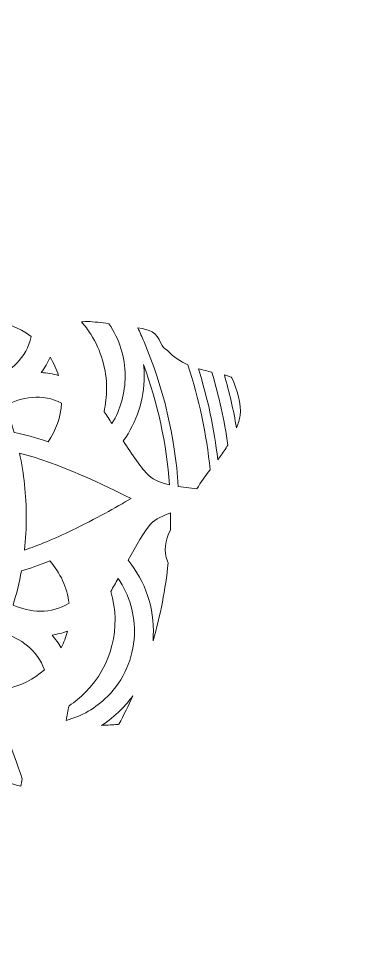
# Model space of a CAD drawing. Header units: millimetres. Extents: x -1844 to 2932, y -490 to 399.
# Drawn here: x 1412.1 to 1514.1, y -307.3 to -21.7 of the extents above; entities that cross this region are included whole.
import ezdxf

# ---------------------------------------------------------------- set-up
doc = ezdxf.new("R2010")
doc.units = ezdxf.units.MM
doc.header["$MEASUREMENT"] = 0
doc.layers.add('Layer 5', color=7, linetype='Continuous')

msp = doc.modelspace()

# ---------------------------------------------------------------- linework, layer by layer
at = {"layer": 'Layer 5', "lineweight": 0}
for points, knots in [([(1650.21, 377.4), (1649.96, 377.5), (1649.7, 377.58), (1649.43, 377.65), (1606.76, 391.27), (1561.29, 398.64), (1514.1, 398.64), (1268.61, 398.64), (1069.6, 199.63), (1069.6, -45.86), (1069.6, -291.35), (1268.61, -490.36), (1514.1, -490.36), (1759.59, -490.36), (1958.6, -291.35), (1958.6, -45.86), (1958.6, 152.15), (1829.12, 319.91), (1650.21, 377.4)], [0, 0, 0, 0, 1, 1, 1, 2, 2, 2, 3, 3, 3, 4, 4, 4, 5, 5, 5, 6, 6, 6, 6]), ([(1404.07, -131.17), (1402.45, -128.09), (1400.65, -125.1), (1398.66, -122.21), (1400.08, -119.76), (1401.5, -116.88), (1402.92, -113.57), (1407.57, -113.8), (1412.12, -115.46), (1415.84, -118.27), (1414.5, -124.76), (1409.41, -129.14), (1404.07, -131.17)], [0, 0, 0, 0, 1, 1, 1, 2, 2, 2, 3, 3, 3, 4, 4, 4, 4]), ([(1433.07, -113.72), (1435.02, -113.82), (1437.08, -114.03), (1439.5, -114.4), (1442.7, -119.06), (1444.44, -124.58), (1444.44, -130.3), (1444.44, -135.43), (1443.06, -140.42), (1440.42, -144.78), (1439.65, -143.6), (1438.81, -142.33), (1438.01, -141.16), (1438.53, -138.87), (1438.8, -136.52), (1438.8, -134.17), (1438.8, -128.27), (1437.13, -122.52), (1433.96, -117.56), (1433.12, -116.25), (1432.19, -115.01), (1431.17, -113.85), (1431.84, -113.75), (1432.48, -113.7), (1433.07, -113.72)], [0, 0, 0, 0, 1, 1, 1, 2, 2, 2, 3, 3, 3, 4, 4, 4, 5, 5, 5, 6, 6, 6, 7, 7, 7, 8, 8, 8, 8]), ([(1466.24, -164.61), (1466.24, -164.61), (1460.61, -163.91), (1460.61, -163.91), (1459.61, -148.7), (1456.11, -133.92), (1450.17, -119.88), (1449.57, -118.45), (1448.94, -117.04), (1448.3, -115.65), (1451.86, -116.14), (1454.06, -116.99), (1455.31, -120.33), (1455.7, -121.38), (1456.49, -121.97), (1457.01, -122.36), (1457.11, -122.44), (1457.26, -122.55), (1457.3, -122.59), (1459.19, -124.57), (1461.29, -125.91), (1463.51, -126.9), (1466.95, -137.25), (1469.21, -147.92), (1470.25, -158.82), (1468.84, -160.66), (1467.43, -162.55), (1466.24, -164.61)], [0, 0, 0, 0, 1, 1, 1, 2, 2, 2, 3, 3, 3, 4, 4, 4, 5, 5, 5, 6, 6, 6, 7, 7, 7, 8, 8, 8, 9, 9, 9, 9]), ([(1421.61, -124.58), (1422.71, -126.32), (1423.56, -128.2), (1424.16, -130.16), (1422.44, -129.68), (1420.66, -129.36), (1418.92, -129.24), (1419.96, -127.8), (1420.88, -126.22), (1421.61, -124.58)], [0, 0, 0, 0, 1, 1, 1, 2, 2, 2, 3, 3, 3, 3]), ([(1450.03, -126.78), (1454.38, -138.57), (1457.02, -150.84), (1457.91, -163.42), (1455.95, -162.96), (1453.15, -162.07), (1451.61, -160.57), (1449.42, -158.43), (1446.48, -154.07), (1443.86, -150.05), (1448.02, -144.27), (1450.22, -137.45), (1450.22, -130.3), (1450.22, -129.12), (1450.15, -127.94), (1450.03, -126.78)], [0, 0, 0, 0, 1, 1, 1, 2, 2, 2, 3, 3, 3, 4, 4, 4, 5, 5, 5, 5]), ([(1473.33, -154.81), (1473.09, -155.13), (1472.85, -155.44), (1472.61, -155.76), (1471.53, -146.34), (1469.55, -137.09), (1466.7, -128.07), (1468.05, -128.48), (1469.42, -128.81), (1470.79, -129.12), (1472.97, -136.38), (1474.6, -143.78), (1475.67, -151.3), (1474.98, -152.44), (1474.2, -153.61), (1473.33, -154.81)], [0, 0, 0, 0, 1, 1, 1, 2, 2, 2, 3, 3, 3, 4, 4, 4, 5, 5, 5, 5]), ([(1479.38, -142.3), (1479.18, -143.49), (1478.83, -144.75), (1478.31, -146.07), (1477.37, -140.64), (1476.14, -135.27), (1474.62, -129.98), (1476, -130.34), (1476.64, -130.62), (1476.91, -130.81), (1478.3, -134.42), (1479.96, -138.85), (1479.38, -142.3)], [0, 0, 0, 0, 1, 1, 1, 2, 2, 2, 3, 3, 3, 4, 4, 4, 4]), ([(1425.12, -138.55), (1424.83, -142.78), (1423.42, -146.82), (1421, -150.3), (1417.17, -149.01), (1413.73, -148.07), (1410.69, -147.48), (1409.88, -144.72), (1408.94, -142.01), (1407.86, -139.35), (1412.78, -136.63), (1419.34, -135.54), (1425.12, -138.55)], [0, 0, 0, 0, 1, 1, 1, 2, 2, 2, 3, 3, 3, 4, 4, 4, 4]), ([(1413.81, -183.21), (1414.18, -179.89), (1414.37, -176.52), (1414.37, -173.12), (1414.37, -166.52), (1413.67, -160.03), (1412.29, -153.74), (1423.85, -156.6), (1438.82, -163.78), (1446.22, -167.54), (1441.74, -170.18), (1435.29, -173.81), (1428.37, -177.16), (1422.78, -179.86), (1417.92, -181.88), (1413.81, -183.21)], [0, 0, 0, 0, 1, 1, 1, 2, 2, 2, 3, 3, 3, 4, 4, 4, 5, 5, 5, 5]), ([(1458.19, -177.13), (1456.6, -180.17), (1456.02, -183.66), (1457.32, -186.6), (1457.4, -186.78), (1457.46, -186.95), (1457.53, -187.13), (1456.7, -195.16), (1455.16, -203.05), (1452.91, -210.77), (1452.95, -210.26), (1452.98, -209.75), (1453, -209.24), (1453.35, -200.86), (1450.62, -192.73), (1445.33, -186.31), (1447.76, -181.88), (1450.26, -177.54), (1452.18, -175.35), (1453.6, -173.73), (1456.32, -172.58), (1458.25, -171.93), (1458.25, -172.33), (1458.25, -172.72), (1458.25, -173.12), (1458.25, -174.46), (1458.23, -175.8), (1458.19, -177.13)], [0, 0, 0, 0, 1, 1, 1, 2, 2, 2, 3, 3, 3, 4, 4, 4, 5, 5, 5, 6, 6, 6, 7, 7, 7, 8, 8, 8, 9, 9, 9, 9]), ([(1412.89, -189.51), (1415.49, -188.79), (1418.37, -187.8), (1421.51, -186.54), (1424.72, -190.1), (1426.79, -194.63), (1427.37, -199.4), (1421.91, -202.76), (1415.4, -202.21), (1410.34, -199.94), (1411.4, -196.53), (1412.25, -193.05), (1412.89, -189.51)], [0, 0, 0, 0, 1, 1, 1, 2, 2, 2, 3, 3, 3, 4, 4, 4, 4]), ([(1447.23, -209.14), (1446.92, -216.18), (1444.01, -222.78), (1439.04, -227.75), (1435.55, -231.24), (1431.22, -233.74), (1426.48, -235.01), (1426.78, -233.57), (1427.09, -232.01), (1427.36, -230.53), (1429.15, -229.36), (1430.81, -228.01), (1432.32, -226.5), (1440.35, -218.46), (1443.32, -206.72), (1440.08, -195.8), (1440.82, -194.53), (1441.57, -193.18), (1442.29, -191.86), (1445.76, -196.89), (1447.51, -202.98), (1447.23, -209.14)], [0, 0, 0, 0, 1, 1, 1, 2, 2, 2, 3, 3, 3, 4, 4, 4, 5, 5, 5, 6, 6, 6, 7, 7, 7, 7]), ([(1408.33, -225.31), (1406.63, -221.89), (1404.96, -218.94), (1403.33, -216.46), (1404.77, -213.84), (1406.07, -211.16), (1407.23, -208.42), (1412.49, -209.93), (1417.8, -213.66), (1419.87, -219.63), (1416.62, -222.58), (1412.65, -224.53), (1408.33, -225.31)], [0, 0, 0, 0, 1, 1, 1, 2, 2, 2, 3, 3, 3, 4, 4, 4, 4]), ([(1422.2, -209.08), (1423.77, -208.83), (1425.35, -208.43), (1426.86, -207.89), (1426.43, -209.65), (1425.8, -211.35), (1424.98, -212.96), (1424.17, -211.58), (1423.23, -210.26), (1422.2, -209.08)], [0, 0, 0, 0, 1, 1, 1, 2, 2, 2, 3, 3, 3, 3]), ([(1412.69, -255.01), (1407.76, -253.7), (1401.22, -251.83), (1394.55, -249.51), (1388.9, -247.54), (1384.16, -245.6), (1380.38, -243.7), (1383.01, -241.6), (1385.54, -239.34), (1387.96, -236.92), (1392.54, -232.34), (1396.56, -227.34), (1400, -222.03), (1405.45, -231.22), (1410.36, -244.57), (1413.13, -252.8), (1412.94, -253.52), (1412.79, -254.26), (1412.69, -255.01)], [0, 0, 0, 0, 1, 1, 1, 2, 2, 2, 3, 3, 3, 4, 4, 4, 5, 5, 5, 6, 6, 6, 6]), ([(1442.52, -236.2), (1442.38, -236.22), (1442.23, -236.24), (1442.09, -236.25), (1441.37, -236.3), (1440.65, -236.34), (1439.95, -236.38), (1439.05, -236.43), (1438.14, -236.48), (1437.23, -236.55), (1439.35, -235.21), (1441.32, -233.64), (1443.12, -231.84), (1444.46, -230.51), (1445.66, -229.07), (1446.74, -227.56), (1445.44, -230.5), (1444.03, -233.38), (1442.52, -236.2)], [0, 0, 0, 0, 1, 1, 1, 2, 2, 2, 3, 3, 3, 4, 4, 4, 5, 5, 5, 6, 6, 6, 6])]:
    msp.add_open_spline(points, degree=3, knots=knots, dxfattribs=at)

doc.saveas('drawing.dxf')
